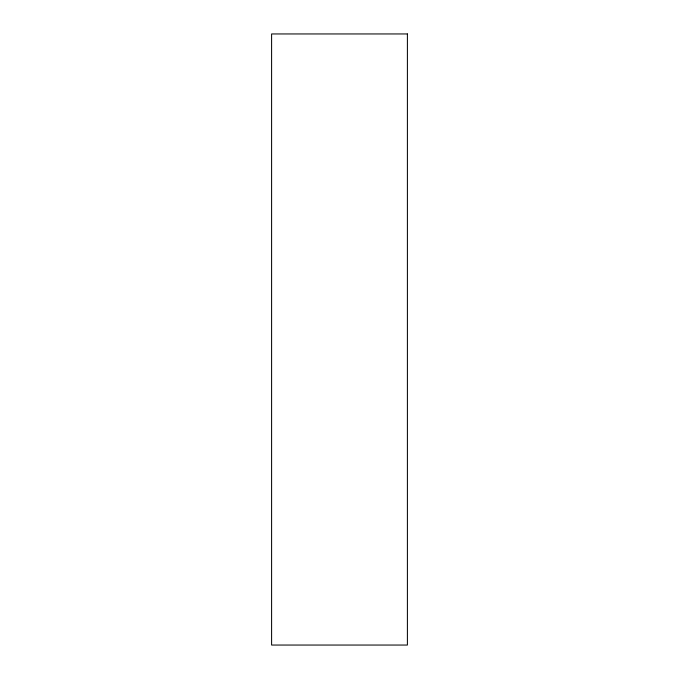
<?xml version="1.0" encoding="UTF-8"?>
<svg xmlns="http://www.w3.org/2000/svg" width="679" height="679" viewBox="0 0 679 679"><rect width="100%" height="100%" fill="white"/><g stroke="black" fill="none" stroke-linecap="round" stroke-linejoin="round"><path stroke-width="1.02" d="M407.4 33.95L271.6 33.95L271.6 645.05L407.4 645.05L407.4 33.95"/></g></svg>
